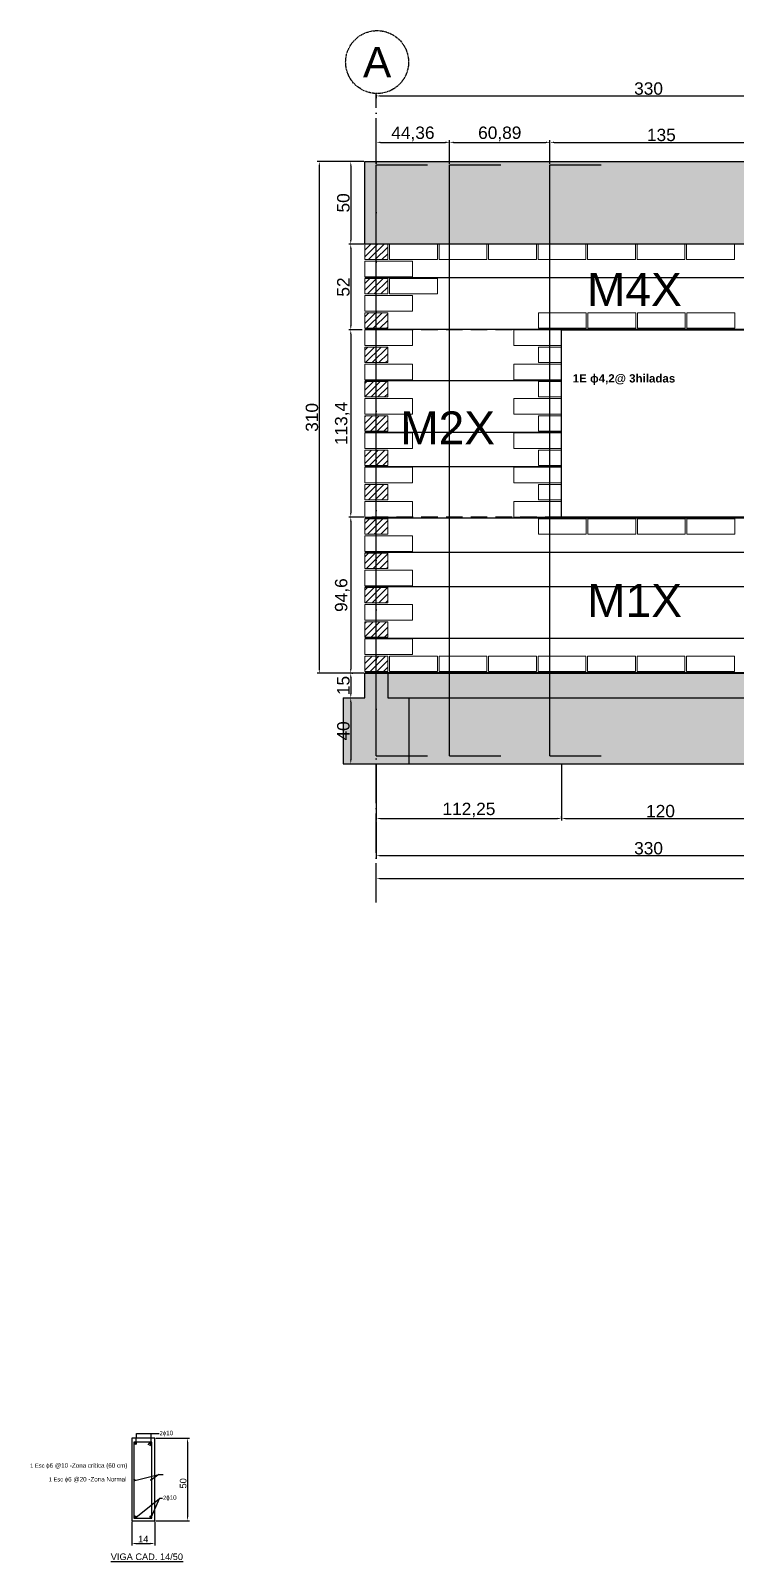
# Model space of a CAD drawing. Header units: centimetres. Extents: x 778 to 15841, y 1585 to 3584.
# Drawn here: x 3556 to 3983, y 2350 to 3277 of the extents above; entities that cross this region are included whole.
import ezdxf

# ---------------------------------------------------------------- set-up
doc = ezdxf.new("R2010")
doc.units = ezdxf.units.CM
doc.linetypes.add('ACAD_ISO04W100', pattern=[30, 24, -3, 0, -3])
doc.linetypes.add('TransientTextAxis', pattern=[0.3, 0.2, -0.1, 0, 0])
doc.layers.get('DEFPOINTS').update_dxf_attribs({"color": 250})
doc.layers.add('armadura horizotal', color=7, linetype='Continuous', lineweight=30, true_color=0xff9eff)
doc.layers.add('Ceramico 1.0', color=7, linetype='Continuous', lineweight=5, true_color=0xc73200)
doc.layers.add('armadura vertical', color=6, linetype='Continuous', lineweight=30)
for name, color, linetype in [('Cadena', 8, 'Continuous'), ('Cotas', 80, 'Continuous'), ('EJES', 8, 'Continuous'), ('Fundaciones', 251, 'Continuous'), ('Puertas y ventanas', 7, 'Continuous'), ('Texto', 7, 'Continuous'), ('TEXTO-PIERS', 7, 'Continuous')]:
    doc.layers.add(name, color=color, linetype=linetype)
doc.styles.get("Standard").update_dxf_attribs({"font": 'arial.ttf'})
doc.dimstyles.new('ISO-25', dxfattribs={"dimtxt": 7.5, "dimasz": 2.5, "dimexe": 1.25, "dimexo": 0.625, "dimtad": 1, "dimtxsty": 'Standard', "dimcen": 2.5, "dimadec": 0, "dimazin": 0, "dimtfac": 1, "dimtmove": 0, "dimatfit": 3, "dimfxl": 1, "dimarcsym": 0})
pattern_1 = [(50, (45.79, 573.84), (36.43693, -3.18782), [3.81, -41.91]), (355, (45.79, 573.84), (-7.04868, 38.21137), [3.048, -33.52812]), (100.45144, (48.828, 573.573), (29.38825, 35.02355), [3.238, -35.61805]), (46.1842, (45.79, 584), (54.2158, -8.40847), [5.715, -62.865]), (96.6356, (50.31, 583.3), (47.48083, 49.4852), [4.857, -53.4271]), (351.1842, (45.79, 584), (47.4808, 49.4852), [4.572, -50.29195]), (21, (50.87, 581.46), (30.32288, -20.45304), [3.81, -41.91]), (326, (50.87, 581.46), (12.3604, 36.8376), [3.048, -33.528]), (71.45144, (53.398, 579.755), (42.68328, 16.38455), [3.238, -35.618]), (37.5, (45.791, 573.839), (0.61772, 16.911008), [0, -33.1216, 0, -34.036, 0, -33.655]), (7.5, (45.791, 573.84), (13.36393, 20.036115), [0, -19.4056, 0, -32.3596, 0, -12.827]), (327.5, (34.463, 573.839), (27.11812, -1.14575), [0, -12.7, 0, -39.624, 0, -52.578]), (317.5, (29.383, 573.84), (29.62584, 5.0853), [0, -16.51, 0, -26.3144, 0, -37.338])]

# ---------------------------------------------------------------- blocks, each defined once
blk = doc.blocks.new('*D57')
at = {"layer": 'Cotas', "color": 0, "lineweight": -2, "transparency": 16777216}
for p, q in [((3757.87, 3197.86), (3748.75, 3197.86)), ((3750, 3195.36), (3750, 3150.36)), ((3757.87, 3147.86), (3748.75, 3147.86))]:
    blk.add_line(p, q, dxfattribs=at)
at = {"layer": 'Cotas', "color": 0, "transparency": 16777216}
for points in [[(3749.58, 3195.36), (3750.42, 3195.36), (3750, 3197.86)], [(3749.58, 3150.36), (3750.42, 3150.36), (3750, 3147.86)]]:
    blk.add_solid(points, dxfattribs=at)
at = {"layer": 'DEFPOINTS', "color": 0, "transparency": 16777216}
for p in [(3758.49, 3197.86), (3750, 3147.86), (3758.49, 3147.86)]:
    blk.add_point(p, dxfattribs=at)
at = {"layer": 'Cotas', "color": 0, "transparency": 16777216, "insert": (3745.55, 3172.86), "char_height": 7.5, "attachment_point": 5, "rotation": 90}
blk.add_mtext('50', dxfattribs=at)
blk = doc.blocks.new('*D58')
at = {"layer": 'Cotas', "color": 0, "lineweight": -2, "transparency": 16777216}
for p, q in [((3756.87, 3147.86), (3748.75, 3147.86)), ((3750, 3145.36), (3750, 3098.36)), ((3756.87, 3095.86), (3748.75, 3095.86))]:
    blk.add_line(p, q, dxfattribs=at)
at = {"layer": 'Cotas', "color": 0, "transparency": 16777216}
for points in [[(3749.58, 3145.36), (3750.42, 3145.36), (3750, 3147.86)], [(3749.58, 3098.36), (3750.42, 3098.36), (3750, 3095.86)]]:
    blk.add_solid(points, dxfattribs=at)
at = {"layer": 'DEFPOINTS', "color": 0, "transparency": 16777216}
for p in [(3757.49, 3147.86), (3750, 3095.86), (3757.49, 3095.86)]:
    blk.add_point(p, dxfattribs=at)
at = {"layer": 'Cotas', "color": 0, "transparency": 16777216, "insert": (3745.55, 3121.86), "char_height": 7.5, "attachment_point": 5, "rotation": 90}
blk.add_mtext('52', dxfattribs=at)
blk = doc.blocks.new('*D59')
at = {"layer": 'Cotas', "color": 0, "lineweight": -2, "transparency": 16777216}
for p, q in [((3756.87, 3095.86), (3748.75, 3095.86)), ((3750, 3093.36), (3750, 2984.96)), ((3756.87, 2982.46), (3748.75, 2982.46))]:
    blk.add_line(p, q, dxfattribs=at)
at = {"layer": 'Cotas', "color": 0, "transparency": 16777216}
for points in [[(3749.58, 3093.36), (3750.42, 3093.36), (3750, 3095.86)], [(3749.58, 2984.96), (3750.42, 2984.96), (3750, 2982.46)]]:
    blk.add_solid(points, dxfattribs=at)
at = {"layer": 'DEFPOINTS', "color": 0, "transparency": 16777216}
for p in [(3757.49, 3095.86), (3750, 2982.46), (3757.49, 2982.46)]:
    blk.add_point(p, dxfattribs=at)
at = {"layer": 'Cotas', "color": 0, "transparency": 16777216, "insert": (3744.87, 3039.16), "char_height": 7.5, "attachment_point": 5, "rotation": 90}
blk.add_mtext('113,4', dxfattribs=at)
blk = doc.blocks.new('*D60')
at = {"layer": 'Cotas', "color": 0, "lineweight": -2, "transparency": 16777216}
for p, q in [((3757.87, 2982.46), (3748.75, 2982.46)), ((3750, 2979.96), (3750, 2890.36)), ((3757.87, 2887.86), (3748.75, 2887.86))]:
    blk.add_line(p, q, dxfattribs=at)
at = {"layer": 'Cotas', "color": 0, "transparency": 16777216}
for points in [[(3749.58, 2979.96), (3750.42, 2979.96), (3750, 2982.46)], [(3749.58, 2890.36), (3750.42, 2890.36), (3750, 2887.86)]]:
    blk.add_solid(points, dxfattribs=at)
at = {"layer": 'DEFPOINTS', "color": 0, "transparency": 16777216}
for p in [(3758.49, 2982.46), (3750, 2887.86), (3758.49, 2887.86)]:
    blk.add_point(p, dxfattribs=at)
at = {"layer": 'Cotas', "color": 0, "transparency": 16777216, "insert": (3744.87, 2935.16), "char_height": 7.5, "attachment_point": 5, "rotation": 90}
blk.add_mtext('94,6', dxfattribs=at)
blk = doc.blocks.new('*D61')
at = {"layer": 'Cotas', "color": 0, "lineweight": -2, "transparency": 16777216}
for p, q in [((3765.49, 2832.24), (3765.49, 2798.53)), ((3877.74, 2832.24), (3877.74, 2798.53)), ((3767.99, 2799.78), (3875.24, 2799.78))]:
    blk.add_line(p, q, dxfattribs=at)
at = {"layer": 'Cotas', "color": 0, "transparency": 16777216}
for points in [[(3767.99, 2800.2), (3767.99, 2799.36), (3765.49, 2799.78)], [(3875.24, 2800.2), (3875.24, 2799.36), (3877.74, 2799.78)]]:
    blk.add_solid(points, dxfattribs=at)
at = {"layer": 'DEFPOINTS', "color": 0, "transparency": 16777216}
for p in [(3765.49, 2832.86), (3877.74, 2832.86), (3877.74, 2799.78)]:
    blk.add_point(p, dxfattribs=at)
at = {"layer": 'Cotas', "color": 0, "transparency": 16777216, "insert": (3821.62, 2804.91), "char_height": 7.5, "attachment_point": 5}
blk.add_mtext('112,25', dxfattribs=at)
blk = doc.blocks.new('*D62')
at = {"layer": 'Cotas', "color": 0, "lineweight": -2, "transparency": 16777216}
for p, q in [((3997.74, 2832.24), (3997.74, 2798.53)), ((3877.74, 2800.41), (3877.74, 2801.03)), ((3880.24, 2799.78), (3995.24, 2799.78))]:
    blk.add_line(p, q, dxfattribs=at)
at = {"layer": 'Cotas', "color": 0, "transparency": 16777216}
for points in [[(3880.24, 2800.2), (3880.24, 2799.36), (3877.74, 2799.78)], [(3995.24, 2800.2), (3995.24, 2799.36), (3997.74, 2799.78)]]:
    blk.add_solid(points, dxfattribs=at)
at = {"layer": 'DEFPOINTS', "color": 0, "transparency": 16777216}
for p in [(3997.74, 2832.86), (3877.74, 2799.78), (3997.74, 2799.78)]:
    blk.add_point(p, dxfattribs=at)
at = {"layer": 'Cotas', "color": 0, "transparency": 16777216, "insert": (3937.74, 2804.23), "char_height": 7.5, "attachment_point": 5}
blk.add_mtext('120', dxfattribs=at)
blk = doc.blocks.new('*D69')
at = {"layer": 'Cotas', "color": 0, "lineweight": -2, "transparency": 16777216}
for p, q in [((3757.87, 3197.86), (3729.7, 3197.86)), ((3730.95, 3195.36), (3730.95, 2890.36)), ((3757.87, 2887.86), (3729.7, 2887.86))]:
    blk.add_line(p, q, dxfattribs=at)
at = {"layer": 'Cotas', "color": 0, "transparency": 16777216}
for points in [[(3730.53, 3195.36), (3731.36, 3195.36), (3730.95, 3197.86)], [(3730.53, 2890.36), (3731.36, 2890.36), (3730.95, 2887.86)]]:
    blk.add_solid(points, dxfattribs=at)
at = {"layer": 'DEFPOINTS', "color": 0, "transparency": 16777216}
for p in [(3758.49, 3197.86), (3730.95, 2887.86), (3758.49, 2887.86)]:
    blk.add_point(p, dxfattribs=at)
at = {"layer": 'Cotas', "color": 0, "transparency": 16777216, "insert": (3726.49, 3042.86), "char_height": 7.5, "attachment_point": 5, "rotation": 90}
blk.add_mtext('310', dxfattribs=at)
blk = doc.blocks.new('*D70')
at = {"layer": 'Cotas', "color": 0, "lineweight": -2, "transparency": 16777216}
for p, q in [((3765.49, 2797.91), (3765.49, 2776.02)), ((4095.49, 2799.16), (4095.49, 2776.02)), ((3767.99, 2777.27), (4092.99, 2777.27))]:
    blk.add_line(p, q, dxfattribs=at)
at = {"layer": 'Cotas', "color": 0, "transparency": 16777216}
for points in [[(3767.99, 2777.69), (3767.99, 2776.86), (3765.49, 2777.27)], [(4092.99, 2777.69), (4092.99, 2776.86), (4095.49, 2777.27)]]:
    blk.add_solid(points, dxfattribs=at)
at = {"layer": 'DEFPOINTS', "color": 0, "transparency": 16777216}
for p in [(3765.49, 2798.53), (4095.49, 2799.78), (4095.49, 2777.27)]:
    blk.add_point(p, dxfattribs=at)
at = {"layer": 'Cotas', "color": 0, "transparency": 16777216, "insert": (3930.49, 2781.73), "char_height": 7.5, "attachment_point": 5}
blk.add_mtext('330', dxfattribs=at)
blk = doc.blocks.new('*D72')
at = {"layer": 'Cotas', "color": 0, "lineweight": -2, "transparency": 16777216}
for p, q in [((3765.49, 2763.36), (3765.49, 2764.6)), ((4605.49, 2763.36), (4605.49, 2764.6)), ((3767.99, 2763.35), (4602.99, 2763.35))]:
    blk.add_line(p, q, dxfattribs=at)
at = {"layer": 'Cotas', "color": 0, "transparency": 16777216}
for points in [[(3767.99, 2763.77), (3767.99, 2762.93), (3765.49, 2763.35)], [(4602.99, 2763.77), (4602.99, 2762.93), (4605.49, 2763.35)]]:
    blk.add_solid(points, dxfattribs=at)
at = {"layer": 'DEFPOINTS', "color": 0, "transparency": 16777216}
for p in [(3765.49, 2762.74), (4605.49, 2763.35), (4605.49, 2762.74)]:
    blk.add_point(p, dxfattribs=at)
at = {"layer": 'Cotas', "color": 0, "transparency": 16777216, "insert": (4185.49, 2767.8), "char_height": 7.5, "attachment_point": 5}
blk.add_mtext('840', dxfattribs=at)
blk = doc.blocks.new('*D112')
at = {"layer": 'Cotas', "color": 0, "lineweight": -2, "transparency": 16777216}
for p, q in [((3750, 2885.36), (3750, 2875.36)), ((3750.63, 2887.86), (3751.25, 2887.86)), ((3750.63, 2872.86), (3751.25, 2872.86))]:
    blk.add_line(p, q, dxfattribs=at)
at = {"layer": 'Cotas', "color": 0, "transparency": 16777216}
for points in [[(3749.58, 2885.36), (3750.42, 2885.36), (3750, 2887.86)], [(3749.58, 2875.36), (3750.42, 2875.36), (3750, 2872.86)]]:
    blk.add_solid(points, dxfattribs=at)
at = {"layer": 'DEFPOINTS', "color": 0, "transparency": 16777216}
for p in [(3750, 2887.86), (3750, 2872.86), (3750, 2872.86)]:
    blk.add_point(p, dxfattribs=at)
at = {"layer": 'Cotas', "color": 0, "transparency": 16777216, "insert": (3745.55, 2880.36), "char_height": 7.5, "attachment_point": 5, "rotation": 90}
blk.add_mtext('15', dxfattribs=at)
blk = doc.blocks.new('*D113')
at = {"layer": 'Cotas', "color": 0, "lineweight": -2, "transparency": 16777216}
for p, q in [((3750, 2870.36), (3750, 2835.36)), ((3750.63, 2872.86), (3751.25, 2872.86)), ((3750.63, 2832.86), (3751.25, 2832.86))]:
    blk.add_line(p, q, dxfattribs=at)
at = {"layer": 'Cotas', "color": 0, "transparency": 16777216}
for points in [[(3749.58, 2870.36), (3750.42, 2870.36), (3750, 2872.86)], [(3749.58, 2835.36), (3750.42, 2835.36), (3750, 2832.86)]]:
    blk.add_solid(points, dxfattribs=at)
at = {"layer": 'DEFPOINTS', "color": 0, "transparency": 16777216}
for p in [(3750, 2872.86), (3750, 2832.86), (3750, 2832.86)]:
    blk.add_point(p, dxfattribs=at)
at = {"layer": 'Cotas', "color": 0, "transparency": 16777216, "insert": (3745.55, 2852.86), "char_height": 7.5, "attachment_point": 5, "rotation": 90}
blk.add_mtext('40', dxfattribs=at)
blk = doc.blocks.new('*D151')
at = {"layer": 'Cadena', "color": 0, "lineweight": -2, "transparency": 16777216}
for p, q in [((3765.49, 3238.34), (3765.49, 3236.41)), ((3767.99, 3237.66), (4092.99, 3237.66)), ((4095.49, 3238.34), (4095.49, 3236.41))]:
    blk.add_line(p, q, dxfattribs=at)
at = {"layer": 'Cadena', "color": 0, "transparency": 16777216}
for points in [[(3767.99, 3238.07), (3767.99, 3237.24), (3765.49, 3237.66)], [(4092.99, 3238.07), (4092.99, 3237.24), (4095.49, 3237.66)]]:
    blk.add_solid(points, dxfattribs=at)
at = {"layer": 'DEFPOINTS', "color": 0, "transparency": 16777216}
for p in [(3765.49, 3238.97), (4095.49, 3238.97), (4095.49, 3237.66)]:
    blk.add_point(p, dxfattribs=at)
at = {"layer": 'Cadena', "color": 0, "transparency": 16777216, "insert": (3930.49, 3242.11), "char_height": 7.5, "attachment_point": 5}
blk.add_mtext('330', dxfattribs=at)
blk = doc.blocks.new('*D160')
at = {"layer": 'Cotas', "color": 0, "lineweight": -2, "transparency": 16777216}
for p, q in [((3617.22, 2373.59), (3617.22, 2359.19)), ((3631.22, 2373.59), (3631.22, 2359.19)), ((3619.72, 2360.44), (3628.72, 2360.44))]:
    blk.add_line(p, q, dxfattribs=at)
at = {"layer": 'Cotas', "color": 0, "transparency": 16777216}
for points in [[(3619.72, 2360.85), (3619.72, 2360.02), (3617.22, 2360.44)], [(3628.72, 2360.85), (3628.72, 2360.02), (3631.22, 2360.44)]]:
    blk.add_solid(points, dxfattribs=at)
at = {"layer": 'DEFPOINTS', "color": 0, "transparency": 16777216}
for p in [(3617.22, 2374.22), (3631.22, 2374.22), (3631.22, 2360.44)]:
    blk.add_point(p, dxfattribs=at)
at = {"layer": 'Cotas', "color": 0, "transparency": 16777216, "insert": (3624.22, 2363.07), "char_height": 4, "attachment_point": 5}
blk.add_mtext('14', dxfattribs=at)
blk = doc.blocks.new('*D161')
at = {"layer": 'Cotas', "color": 0, "lineweight": -2, "transparency": 16777216}
for p, q in [((3631.85, 2424.22), (3652.34, 2424.22)), ((3651.09, 2421.72), (3651.09, 2376.72)), ((3631.85, 2374.22), (3652.34, 2374.22))]:
    blk.add_line(p, q, dxfattribs=at)
at = {"layer": 'Cotas', "color": 0, "transparency": 16777216}
for points in [[(3650.67, 2421.72), (3651.5, 2421.72), (3651.09, 2424.22)], [(3650.67, 2376.72), (3651.5, 2376.72), (3651.09, 2374.22)]]:
    blk.add_solid(points, dxfattribs=at)
at = {"layer": 'DEFPOINTS', "color": 0, "transparency": 16777216}
for p in [(3631.22, 2424.22), (3631.22, 2374.22), (3651.09, 2374.22)]:
    blk.add_point(p, dxfattribs=at)
at = {"layer": 'Cotas', "color": 0, "transparency": 16777216, "insert": (3648.42, 2396.86), "char_height": 4, "attachment_point": 5, "rotation": 90}
blk.add_mtext('50', dxfattribs=at)
blk = doc.blocks.new('*D169')
at = {"layer": 'Cotas', "color": 0, "lineweight": -2, "transparency": 16777216}
for p, q in [((3765.49, 3196.49), (3765.49, 3210.8)), ((3809.86, 3196.49), (3809.86, 3210.8)), ((3767.99, 3209.55), (3807.36, 3209.55))]:
    blk.add_line(p, q, dxfattribs=at)
at = {"layer": 'Cotas', "color": 0, "transparency": 16777216}
for points in [[(3767.99, 3209.97), (3767.99, 3209.14), (3765.49, 3209.55)], [(3807.36, 3209.97), (3807.36, 3209.14), (3809.86, 3209.55)]]:
    blk.add_solid(points, dxfattribs=at)
at = {"layer": 'DEFPOINTS', "color": 0, "transparency": 16777216}
for p in [(3809.86, 3209.55), (3765.49, 3195.86), (3809.86, 3195.86)]:
    blk.add_point(p, dxfattribs=at)
at = {"layer": 'Cotas', "color": 0, "transparency": 16777216, "insert": (3787.67, 3214.68), "char_height": 7.5, "attachment_point": 5}
blk.add_mtext('44,36', dxfattribs=at)
blk = doc.blocks.new('*D170')
at = {"layer": 'Cotas', "color": 0, "lineweight": -2, "transparency": 16777216}
for p, q in [((3809.86, 3196.49), (3809.86, 3210.8)), ((3870.74, 3196.49), (3870.74, 3210.8)), ((3812.36, 3209.55), (3868.24, 3209.55))]:
    blk.add_line(p, q, dxfattribs=at)
at = {"layer": 'Cotas', "color": 0, "transparency": 16777216}
for points in [[(3812.36, 3209.97), (3812.36, 3209.14), (3809.86, 3209.55)], [(3868.24, 3209.97), (3868.24, 3209.14), (3870.74, 3209.55)]]:
    blk.add_solid(points, dxfattribs=at)
at = {"layer": 'DEFPOINTS', "color": 0, "transparency": 16777216}
for p in [(3870.74, 3209.55), (3809.86, 3195.86), (3870.74, 3195.86)]:
    blk.add_point(p, dxfattribs=at)
at = {"layer": 'Cotas', "color": 0, "transparency": 16777216, "insert": (3840.3, 3214.68), "char_height": 7.5, "attachment_point": 5}
blk.add_mtext('60,89', dxfattribs=at)
blk = doc.blocks.new('*D171')
at = {"layer": 'Cotas', "color": 0, "lineweight": -2, "transparency": 16777216}
for p, q in [((3870.74, 3196.49), (3870.74, 3210.8)), ((4005.74, 3196.49), (4005.74, 3210.8)), ((3873.24, 3209.55), (4003.24, 3209.55))]:
    blk.add_line(p, q, dxfattribs=at)
at = {"layer": 'Cotas', "color": 0, "transparency": 16777216}
for points in [[(3873.24, 3209.97), (3873.24, 3209.14), (3870.74, 3209.55)], [(4003.24, 3209.97), (4003.24, 3209.14), (4005.74, 3209.55)]]:
    blk.add_solid(points, dxfattribs=at)
at = {"layer": 'DEFPOINTS', "color": 0, "transparency": 16777216}
for p in [(4005.74, 3209.55), (3870.74, 3195.86), (4005.74, 3195.86)]:
    blk.add_point(p, dxfattribs=at)
at = {"layer": 'Cotas', "color": 0, "transparency": 16777216, "insert": (3938.24, 3214.01), "char_height": 7.5, "attachment_point": 5}
blk.add_mtext('135', dxfattribs=at)

msp = doc.modelspace()

# ---------------------------------------------------------------- hatches: boundary and pattern name
at = {"layer": 'Cadena'}
h = msp.add_hatch(dxfattribs=at)
h.set_pattern_fill('AR-CONC', color=256, scale=0.2)
h.set_pattern_definition(pattern_1)
h.paths.add_polyline_path([(4612.49, 3147.861), (4612.49, 3197.861), (3758.492, 3197.861), (3758.492, 3147.861), (3773.992, 3147.861), (3773.992, 3147.861), (3803.992, 3147.861), (3803.992, 3147.861), (3832.992, 3147.861)])
at = {"layer": 'Ceramico 1.0'}
h = msp.add_hatch(dxfattribs=at)
h.set_pattern_fill('ANSI31', color=256, scale=0.9)
h.paths.add_polyline_path([(3772.492, 3147.861), (3758.492, 3147.861), (3758.492, 3138.461), (3772.492, 3138.461)])
h.paths.add_polyline_path([(3772.492, 3127.061), (3758.492, 3127.061), (3758.492, 3117.661), (3772.492, 3117.661)])
h.paths.add_polyline_path([(3772.492, 3106.261), (3758.492, 3106.261), (3758.492, 3096.861), (3772.492, 3096.861)])
h.paths.add_polyline_path([(3772.492, 3085.461), (3758.492, 3085.461), (3758.492, 3076.061), (3772.492, 3076.061)])
h.paths.add_polyline_path([(3772.492, 3064.661), (3758.492, 3064.661), (3758.492, 3055.261), (3772.492, 3055.261)])
h.paths.add_polyline_path([(3772.492, 3043.861), (3758.492, 3043.861), (3758.492, 3034.461), (3772.492, 3034.461)])
h.paths.add_polyline_path([(3772.492, 3023.061), (3758.492, 3023.061), (3758.492, 3013.661), (3772.492, 3013.661)])
h.paths.add_polyline_path([(3772.492, 3002.261), (3758.492, 3002.261), (3758.492, 2992.861), (3772.492, 2992.861)])
h.paths.add_polyline_path([(3772.492, 2981.461), (3758.492, 2981.461), (3758.492, 2972.061), (3772.492, 2972.061)])
h.paths.add_polyline_path([(3772.492, 2960.661), (3758.492, 2960.661), (3758.492, 2951.261), (3772.492, 2951.261)])
h.paths.add_polyline_path([(3772.492, 2939.861), (3758.492, 2939.861), (3758.492, 2930.461), (3772.492, 2930.461)])
h.paths.add_polyline_path([(3772.492, 2919.061), (3758.492, 2919.061), (3758.492, 2909.661), (3772.492, 2909.661)])
h.paths.add_polyline_path([(3772.492, 2898.261), (3758.492, 2898.261), (3758.492, 2888.861), (3772.492, 2888.861)])
at = {"layer": 'Fundaciones'}
h = msp.add_hatch(dxfattribs=at)
h.set_pattern_fill('AR-CONC', color=256, scale=0.2)
h.set_pattern_definition(pattern_1)
h.paths.add_polyline_path([(4585.491, 2872.861), (3785.492, 2872.861), (3785.492, 2832.861), (4585.491, 2832.861)])
h.paths.add_polyline_path([(3785.492, 2872.861), (3772.492, 2872.861), (3772.492, 2887.861), (3758.492, 2887.861), (3758.492, 2872.861), (3745.492, 2872.861), (3745.492, 2832.861), (3765.492, 2832.861), (3785.492, 2832.861)])
h.paths.add_polyline_path([(4625.491, 2872.861), (4612.491, 2872.861), (4612.491, 2887.861), (4598.491, 2887.861), (4598.491, 2872.861), (4585.491, 2872.861), (4585.491, 2832.861), (4576.992, 2832.861), (4625.491, 2832.861)])
h.paths.add_polyline_path([(4598.491, 2887.861), (3772.492, 2887.861), (3772.492, 2872.861), (3785.492, 2872.861), (4555.492, 2872.861), (4598.491, 2872.861)])

# ---------------------------------------------------------------- linework, layer by layer
at = {"layer": 'armadura horizotal'}
for p, q in [((3758.492, 3127.561), (4612.49, 3127.619)), ((3758.492, 3096.361), (4612.49, 3096.361)), ((3758.492, 3065.161), (3877.742, 3065.161)), ((3758.492, 3033.961), (3877.742, 3033.961)), ((3758.492, 3013.161), (3877.742, 3013.161)), ((3758.492, 2981.961), (4477.491, 2981.961)), ((3758.492, 2961.161), (4477.491, 2961.161)), ((3758.492, 2940.361), (4477.491, 2940.361)), ((3758.492, 2909.161), (4477.491, 2909.161)), ((3758.492, 2888.361), (4477.491, 2888.361)), ((3618.497, 2421.772), (3618.458, 2375.852)), ((3629.451, 2421.772), (3618.497, 2421.781)), ((3620.028, 2420.981), (3620.085, 2427.145)), ((3620.085, 2427.145), (3629.046, 2427.145)), ((3628.114, 2421.459), (3627.058, 2420.149)), ((3628.999, 2420.996), (3629.046, 2427.145)), ((3629.046, 2427.145), (3633.918, 2427.145)), ((3629.4, 2375.852), (3629.451, 2421.772)), ((3628.981, 2420.761), (3628.053, 2419.533)), ((3619.124, 2398.697), (3633.747, 2402.237)), ((3633.747, 2402.237), (3629.273, 2398.974)), ((3633.747, 2402.237), (3636.34, 2402.237)), ((3619.651, 2376.25), (3634.061, 2387.762)), ((3629.197, 2376.626), (3634.061, 2387.762)), ((3635.829, 2387.762), (3634.061, 2387.762)), ((3618.458, 2375.852), (3629.4, 2375.852))]:
    msp.add_line(p, q, dxfattribs=at)
for centre, radius in [((3619.528, 2420.986), 0.5), ((3628.506, 2421.078), 0.5), ((3618.911, 2398.908), 0.3), ((3628.974, 2398.995), 0.3), ((3619.284, 2376.59), 0.5), ((3628.698, 2376.589), 0.5)]:
    msp.add_circle(centre, radius, dxfattribs=at)
msp.add_arc((3628.547, 2421.109), 0.557, 321.244958, 141.131244, dxfattribs=at)
at = {"layer": 'armadura vertical'}
for p, q in [((3765.492, 2837.861), (3765.492, 3195.861)), ((3765.492, 3195.861), (3796.492, 3195.861)), ((3809.856, 2837.861), (3809.856, 3195.861)), ((3809.856, 3195.861), (3840.856, 3195.861)), ((3870.742, 2837.861), (3870.742, 3195.861)), ((3870.742, 3195.861), (3901.742, 3195.861)), ((3765.492, 2837.861), (3796.492, 2837.861)), ((3809.856, 2837.861), (3840.856, 2837.861)), ((3870.742, 2837.861), (3901.742, 2837.861))]:
    msp.add_line(p, q, dxfattribs=at)
at = {"layer": 'Cadena'}
for p, q in [((3758.492, 3147.861), (3758.492, 3197.861)), ((3758.492, 3197.861), (4612.49, 3197.861)), ((4612.49, 3147.861), (3758.492, 3147.861))]:
    msp.add_line(p, q, dxfattribs=at)
msp.add_lwpolyline([(3617.221, 2374.217), (3631.221, 2374.217), (3631.221, 2424.217), (3617.221, 2424.217)], close=True, dxfattribs=at)
at = {"layer": 'Ceramico 1.0'}
msp.add_line((3773.992, 3147.861), (3802.992, 3147.861), dxfattribs=at)
for points in [[(3772.492, 3147.861), (3772.492, 3138.461), (3758.492, 3138.461), (3758.492, 3147.861)], [(3802.492, 3147.861), (3802.492, 3138.461), (3773.492, 3138.461), (3773.492, 3147.861)], [(3832.492, 3147.861), (3832.492, 3138.461), (3803.492, 3138.461), (3803.492, 3147.861)], [(3862.492, 3147.861), (3862.492, 3138.461), (3833.492, 3138.461), (3833.492, 3147.861)], [(3892.492, 3147.861), (3892.492, 3138.461), (3863.492, 3138.461), (3863.492, 3147.861)], [(3922.492, 3147.861), (3922.492, 3138.461), (3893.492, 3138.461), (3893.492, 3147.861)], [(3952.492, 3147.861), (3952.492, 3138.461), (3923.492, 3138.461), (3923.492, 3147.861)], [(3982.492, 3147.861), (3982.492, 3138.461), (3953.492, 3138.461), (3953.492, 3147.861)], [(3787.492, 3137.461), (3787.492, 3128.061), (3758.492, 3128.061), (3758.492, 3137.461)], [(3772.492, 3127.061), (3772.492, 3117.661), (3758.492, 3117.661), (3758.492, 3127.061)], [(3802.492, 3127.061), (3802.492, 3117.661), (3773.492, 3117.661), (3773.492, 3127.061)], [(3787.492, 3116.661), (3787.492, 3107.261), (3758.492, 3107.261), (3758.492, 3116.661)], [(3772.492, 3106.261), (3772.492, 3096.861), (3758.492, 3096.861), (3758.492, 3106.261)], [(3892.742, 3106.261), (3892.742, 3096.861), (3863.742, 3096.861), (3863.742, 3106.261)], [(3922.742, 3106.261), (3922.742, 3096.861), (3893.742, 3096.861), (3893.742, 3106.261)], [(3952.742, 3106.261), (3952.742, 3096.861), (3923.742, 3096.861), (3923.742, 3106.261)], [(3982.742, 3106.261), (3982.742, 3096.861), (3953.742, 3096.861), (3953.742, 3106.261)], [(3787.492, 3095.861), (3787.492, 3086.461), (3758.492, 3086.461), (3758.492, 3095.861)], [(3877.742, 3095.861), (3877.742, 3086.461), (3848.742, 3086.461), (3848.742, 3095.861)], [(3772.492, 3085.461), (3772.492, 3076.061), (3758.492, 3076.061), (3758.492, 3085.461)], [(3877.742, 3085.461), (3877.742, 3076.061), (3863.742, 3076.061), (3863.742, 3085.461)], [(3787.492, 3075.061), (3787.492, 3065.661), (3758.492, 3065.661), (3758.492, 3075.061)], [(3877.742, 3075.061), (3877.742, 3065.661), (3848.742, 3065.661), (3848.742, 3075.061)], [(3772.492, 3064.661), (3772.492, 3055.261), (3758.492, 3055.261), (3758.492, 3064.661)], [(3877.742, 3064.661), (3877.742, 3055.261), (3863.742, 3055.261), (3863.742, 3064.661)], [(3787.492, 3054.261), (3787.492, 3044.861), (3758.492, 3044.861), (3758.492, 3054.261)], [(3877.742, 3054.261), (3877.742, 3044.861), (3848.742, 3044.861), (3848.742, 3054.261)], [(3772.492, 3043.861), (3772.492, 3034.461), (3758.492, 3034.461), (3758.492, 3043.861)], [(3877.742, 3043.861), (3877.742, 3034.461), (3863.742, 3034.461), (3863.742, 3043.861)], [(3787.492, 3033.461), (3787.492, 3024.061), (3758.492, 3024.061), (3758.492, 3033.461)], [(3877.742, 3033.461), (3877.742, 3024.061), (3848.742, 3024.061), (3848.742, 3033.461)], [(3772.492, 3023.061), (3772.492, 3013.661), (3758.492, 3013.661), (3758.492, 3023.061)], [(3877.742, 3023.061), (3877.742, 3013.661), (3863.742, 3013.661), (3863.742, 3023.061)], [(3787.492, 3012.661), (3787.492, 3003.261), (3758.492, 3003.261), (3758.492, 3012.661)], [(3877.742, 3012.661), (3877.742, 3003.261), (3848.742, 3003.261), (3848.742, 3012.661)], [(3772.492, 3002.261), (3772.492, 2992.861), (3758.492, 2992.861), (3758.492, 3002.261)], [(3877.742, 3002.261), (3877.742, 2992.861), (3863.742, 2992.861), (3863.742, 3002.261)], [(3787.492, 2991.861), (3787.492, 2982.461), (3758.492, 2982.461), (3758.492, 2991.861)], [(3877.742, 2991.861), (3877.742, 2982.461), (3848.742, 2982.461), (3848.742, 2991.861)], [(3772.492, 2981.461), (3772.492, 2972.061), (3758.492, 2972.061), (3758.492, 2981.461)], [(3892.742, 2981.461), (3892.742, 2972.061), (3863.742, 2972.061), (3863.742, 2981.461)], [(3922.742, 2981.461), (3922.742, 2972.061), (3893.742, 2972.061), (3893.742, 2981.461)], [(3952.742, 2981.461), (3952.742, 2972.061), (3923.742, 2972.061), (3923.742, 2981.461)], [(3982.742, 2981.461), (3982.742, 2972.061), (3953.742, 2972.061), (3953.742, 2981.461)], [(3787.492, 2971.061), (3787.492, 2961.661), (3758.492, 2961.661), (3758.492, 2971.061)], [(3772.492, 2960.661), (3772.492, 2951.261), (3758.492, 2951.261), (3758.492, 2960.661)], [(3787.492, 2950.261), (3787.492, 2940.861), (3758.492, 2940.861), (3758.492, 2950.261)], [(3772.492, 2939.861), (3772.492, 2930.461), (3758.492, 2930.461), (3758.492, 2939.861)], [(3787.492, 2929.461), (3787.492, 2920.061), (3758.492, 2920.061), (3758.492, 2929.461)], [(3772.492, 2919.061), (3772.492, 2909.661), (3758.492, 2909.661), (3758.492, 2919.061)], [(3787.492, 2908.661), (3787.492, 2899.261), (3758.492, 2899.261), (3758.492, 2908.661)], [(3772.492, 2898.261), (3772.492, 2888.861), (3758.492, 2888.861), (3758.492, 2898.261)], [(3802.492, 2898.261), (3802.492, 2888.861), (3773.492, 2888.861), (3773.492, 2898.261)], [(3832.492, 2898.261), (3832.492, 2888.861), (3803.492, 2888.861), (3803.492, 2898.261)], [(3862.492, 2898.261), (3862.492, 2888.861), (3833.492, 2888.861), (3833.492, 2898.261)], [(3892.492, 2898.261), (3892.492, 2888.861), (3863.492, 2888.861), (3863.492, 2898.261)], [(3922.492, 2898.261), (3922.492, 2888.861), (3893.492, 2888.861), (3893.492, 2898.261)], [(3952.492, 2898.261), (3952.492, 2888.861), (3923.492, 2888.861), (3923.492, 2898.261)], [(3982.492, 2898.261), (3982.492, 2888.861), (3953.492, 2888.861), (3953.492, 2898.261)]]:
    msp.add_lwpolyline(points, close=True, dxfattribs=at)
at = {"layer": 'EJES', "linetype": 'ACAD_ISO04W100'}
msp.add_line((3765.492, 2748.78), (3765.492, 3238.969), dxfattribs=at)
at = {"layer": 'EJES', "linetype": 'ACAD_ISO04W100', "ltscale": 0.035}
msp.add_circle((3765.97, 3258.191, 0), 19.067, dxfattribs=at)
at = {"layer": 'Fundaciones'}
for p, q in [((3758.492, 2872.861), (3758.492, 2887.861)), ((3758.492, 2887.861), (3772.492, 2887.861)), ((3772.492, 2887.861), (3772.492, 2872.861)), ((3772.492, 2887.861), (4598.491, 2887.861)), ((3745.492, 2872.861), (3745.492, 2832.861)), ((3745.492, 2872.861), (3758.492, 2872.861)), ((3772.492, 2872.861), (3785.492, 2872.861)), ((3785.492, 2832.861), (3785.492, 2872.861)), ((3785.492, 2872.861), (4585.491, 2872.861)), ((3745.492, 2832.861), (3765.492, 2832.861)), ((3765.492, 2832.861), (3785.492, 2832.861)), ((3765.492, 2832.861), (4585.491, 2832.861))]:
    msp.add_line(p, q, dxfattribs=at)
at = {"layer": 'Puertas y ventanas'}
msp.add_lwpolyline([(3877.742, 3095.861), (3997.742, 3095.861), (3997.742, 2982.461), (3877.742, 2982.461)], close=True, dxfattribs=at)
at = {"layer": 'TEXTO-PIERS', "linetype": 'TransientTextAxis', "ltscale": 50}
for p, q in [((3877.742, 3095.861), (3758.492, 3095.861)), ((3877.742, 2982.461), (3758.492, 2982.461))]:
    msp.add_line(p, q, dxfattribs=at)

# ---------------------------------------------------------------- texts
at = {"layer": 'armadura horizotal', "attachment_point": 1}
for s, width, gutter_width, heights, insert, char_height in [('\\pxqc;{\\fArial|b1|i0|c0|p34;1E ϕ4,2@ 3hiladas}', 73.64638, 12.5, [0], (3878.78, 3069.023), 5), ('2{\\H1.08333x;ɸ10}', 9.36671, 12.5, [3.077], (3634.109, 2428.751), 2.5), ('1 Esc {\\H1.08333x;ɸ6 @10 -Zona crítica (60 cm)}', 61.99663, 16.988, [5.286], (3555.694, 2409.084), 2.5), ('1 Esc {\\H1.08333x;ɸ6 @20 -Zona Normal}', 61.99663, 16.988, [5.286], (3566.921, 2400.713), 2.5), ('2{\\H1.08333x;ɸ10}', 9.36671, 12.5, [3.077], (3636.224, 2389.609), 2.5)]:
    msp.add_mtext_dynamic_manual_height_columns(s, width=width, gutter_width=gutter_width, heights=heights, dxfattribs=dict(at, insert=insert, char_height=char_height))
at = {"layer": 'EJES', "insert": (3765.97, 3258.19, 0), "char_height": 18.306, "width": 29.18604, "attachment_point": 5}
msp.add_mtext('A', dxfattribs=at)
at = {"layer": 'Texto', "insert": (3604.547, 2354.379), "char_height": 4, "attachment_point": 1}
msp.add_mtext_dynamic_manual_height_columns('\\pxt8;{\\LVIGA CAD. 14/50}', width=298.08324, gutter_width=12.5, heights=[16.402], dxfattribs=at)
at = {"layer": 'TEXTO-PIERS'}
for s, p in [('M4X', (3893.177, 3110.449)), ('M2X', (3779.985, 3026.508)), ('M1X', (3893.31, 2921.89))]:
    msp.add_text(s, height=20, dxfattribs=at).set_placement(p)

# ---------------------------------------------------------------- dimensions: what is measured, and where the dimension line sits
at = {"layer": 'Cadena'}
dim = msp.add_linear_dim(base=(4095.492, 3237.655), p1=(3765.492, 3238.969), p2=(4095.492, 3238.969), dimstyle='ISO-25', dxfattribs=at)
dim.commit()
dim.dimension.update_dxf_attribs({"geometry": '*D151', "text_midpoint": (3930.492, 3242.112)})
at = {"layer": 'Cotas'}
for base, p1, p2, picture, middle in [((3809.856, 3209.552), (3765.492, 3195.861), (3809.856, 3195.861), '*D169', (3787.674, 3214.684)), ((3870.742, 3209.552), (3809.856, 3195.861), (3870.742, 3195.861), '*D170', (3840.299, 3214.684)), ((4005.742, 3209.552), (3870.742, 3195.861), (4005.742, 3195.861), '*D171', (3938.242, 3214.009)), ((3877.742, 2799.781), (3765.492, 2832.861), (3877.742, 2832.861), '*D61', (3821.617, 2804.913)), ((3997.742, 2799.781), (3877.742, 2799.781), (3997.742, 2832.861), '*D62', (3937.742, 2804.235)), ((4095.492, 2777.274), (3765.492, 2798.531), (4095.492, 2799.781), '*D70', (3930.492, 2781.731)), ((4605.491, 2763.349), (3765.492, 2762.74), (4605.491, 2762.74), '*D72', (4185.491, 2767.804))]:
    dim = msp.add_linear_dim(base=base, p1=p1, p2=p2, dimstyle='ISO-25', dxfattribs=at)
    dim.commit()
    dim.dimension.update_dxf_attribs({"geometry": picture, "text_midpoint": middle})
for base, p1, p2, picture, middle in [((3730.947, 2887.861), (3758.492, 3197.861), (3758.492, 2887.861), '*D69', (3726.49, 3042.861)), ((3750, 3147.861), (3758.492, 3197.861), (3758.492, 3147.861), '*D57', (3745.546, 3172.861)), ((3750, 3095.861), (3757.492, 3147.861), (3757.492, 3095.861), '*D58', (3745.546, 3121.861)), ((3750, 2982.461), (3757.492, 3095.861), (3757.492, 2982.461), '*D59', (3744.868, 3039.161)), ((3750, 2887.861), (3758.492, 2982.461), (3758.492, 2887.861), '*D60', (3744.868, 2935.161)), ((3750, 2872.861), (3750, 2887.861), (3750, 2872.861), '*D112', (3745.546, 2880.361)), ((3750, 2832.861), (3750, 2872.861), (3750, 2832.861), '*D113', (3745.546, 2852.861))]:
    dim = msp.add_linear_dim(base=base, p1=p1, p2=p2, angle=90, dimstyle='ISO-25', dxfattribs=at)
    dim.commit()
    dim.dimension.update_dxf_attribs({"geometry": picture, "text_midpoint": middle})
dim = msp.add_linear_dim(base=(3651.085, 2374.217), p1=(3631.221, 2424.217), p2=(3631.221, 2374.217), angle=90, dimstyle='ISO-25', override={"dimtxt": 4}, dxfattribs=at)
dim.commit()
dim.dimension.update_dxf_attribs({"geometry": '*D161', "text_midpoint": (3651.085, 2396.857), "dimtype": 160})
dim = msp.add_linear_dim(base=(3631.221, 2360.435), p1=(3617.221, 2374.217), p2=(3631.221, 2374.217), dimstyle='ISO-25', override={"dimtxt": 4}, dxfattribs=at)
dim.commit()
dim.dimension.update_dxf_attribs({"geometry": '*D160', "text_midpoint": (3624.221, 2363.069)})

doc.saveas('drawing.dxf')
